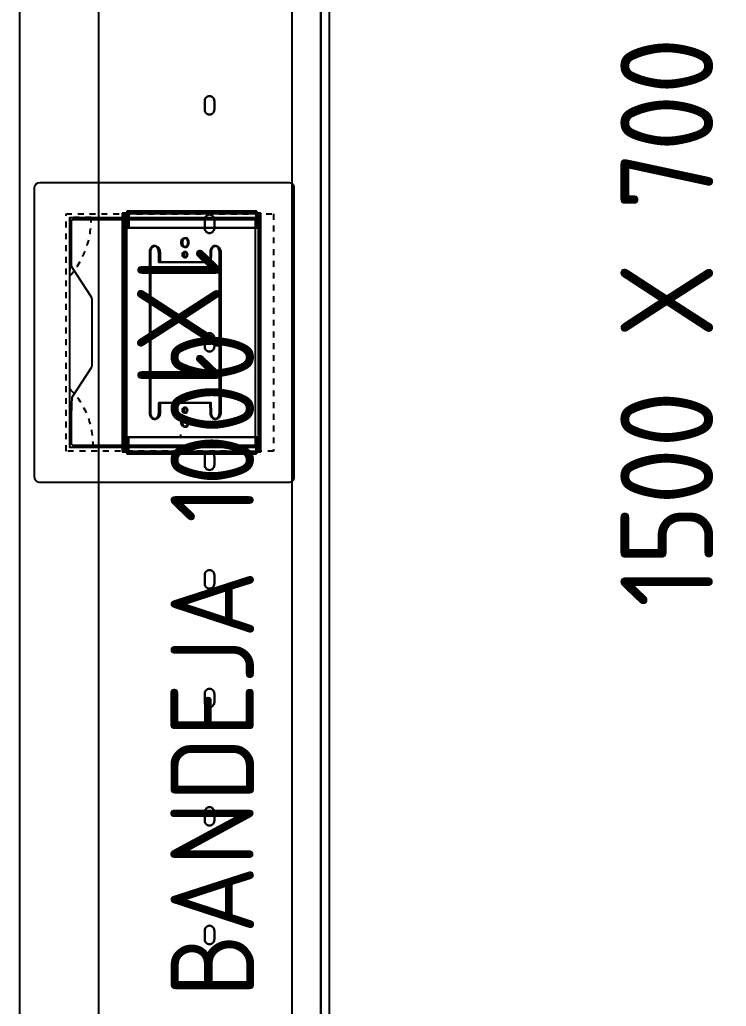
# Model space of a CAD drawing. Header units: millimetres. Extents: x 151130 to 215929, y 2134 to 34533.
# Drawn here: x 163180 to 163561, y 21170 to 21702 of the extents above; entities that cross this region are included whole.
import ezdxf

# ---------------------------------------------------------------- set-up
doc = ezdxf.new("R2010")
doc.units = ezdxf.units.MM
doc.linetypes.add('Dashed', pattern=[21.166667, 10.583333, -10.583333])
for name, color, linetype in [('caja doble', 7, 'Continuous'), ('MUEBLES', 8, 'Continuous'), ('OH CUBIERTA', 3, 'Continuous'), ('OH TEXTO', 1, 'Continuous'), ('OH!-Furniture', 7, 'Continuous'), ('tapa caja elect doble', 7, 'Continuous')]:
    doc.layers.add(name, color=color, linetype=linetype)
doc.styles.get("Standard").update_dxf_attribs({"font": 'isocp2.shx'})

# ---------------------------------------------------------------- blocks, each defined once
blk = doc.blocks.new('CUR25.15070')
at = {"layer": 'OH CUBIERTA'}
blk.add_lwpolyline([(0, 0), (0, 700), (1500, 700), (1500, 0)], close=True, dxfattribs=at)
at = {"layer": 'OH TEXTO', "insert": (601.78, 375.84), "char_height": 50, "attachment_point": 1}
blk.add_mtext_dynamic_manual_height_columns('1500 X 700', width=453.8263, gutter_width=12.5, heights=[0], dxfattribs=at)
blk = doc.blocks.new('1000')
at = {"color": 2, "flags": 128}
for points in [[(181.2, 425.64), (180.64, 425.69), (180.08, 425.88), (179.61, 426.21), (179.18, 426.63), (178.86, 427.1), (178.67, 427.66), (178.62, 428.22), (178.67, 428.79), (178.86, 429.35), (179.18, 429.82), (179.61, 430.24), (180.08, 430.57), (180.64, 430.76), (181.2, 430.81), (180.64, 430.76), (180.08, 430.57), (179.61, 430.24), (179.18, 429.82), (178.86, 429.35), (178.67, 428.79), (178.62, 428.22), (178.67, 427.66), (178.86, 427.1), (179.18, 426.63), (179.61, 426.21), (180.08, 425.88), (180.64, 425.69)], [(186.04, 430.81), (186.6, 430.76), (187.17, 430.57), (187.64, 430.24), (188.06, 429.82), (188.39, 429.35), (188.58, 428.79), (188.62, 428.22), (188.58, 427.66), (188.39, 427.1), (188.06, 426.63), (187.64, 426.21), (187.17, 425.88), (186.6, 425.69), (186.04, 425.64), (186.6, 425.69), (187.17, 425.88), (187.64, 426.21), (188.06, 426.63), (188.39, 427.1), (188.58, 427.66), (188.62, 428.22), (188.58, 428.79), (188.39, 429.35), (188.06, 429.82), (187.64, 430.24), (187.17, 430.57), (186.6, 430.76)], [(245.17, 425.64), (244.61, 425.69), (244.04, 425.88), (243.57, 426.21), (243.15, 426.63), (242.82, 427.1), (242.63, 427.66), (242.59, 428.22), (242.63, 428.79), (242.82, 429.35), (243.15, 429.82), (243.57, 430.24), (244.04, 430.57), (244.61, 430.76), (245.17, 430.81), (244.61, 430.76), (244.04, 430.57), (243.57, 430.24), (243.15, 429.82), (242.82, 429.35), (242.63, 428.79), (242.59, 428.22), (242.63, 427.66), (242.82, 427.1), (243.15, 426.63), (243.57, 426.21), (244.04, 425.88), (244.61, 425.69)], [(249.96, 430.81), (250.52, 430.76), (251.09, 430.57), (251.56, 430.24), (251.98, 429.82), (252.31, 429.35), (252.5, 428.79), (252.54, 428.22), (252.5, 427.66), (252.31, 427.1), (251.98, 426.63), (251.56, 426.21), (251.09, 425.88), (250.52, 425.69), (249.96, 425.64), (250.52, 425.69), (251.09, 425.88), (251.56, 426.21), (251.98, 426.63), (252.31, 427.1), (252.5, 427.66), (252.54, 428.22), (252.5, 428.79), (252.31, 429.35), (251.98, 429.82), (251.56, 430.24), (251.09, 430.57), (250.52, 430.76)], [(309.13, 425.64), (308.57, 425.69), (308.01, 425.88), (307.54, 426.21), (307.11, 426.63), (306.79, 427.1), (306.6, 427.66), (306.55, 428.22), (306.6, 428.79), (306.79, 429.35), (307.11, 429.82), (307.54, 430.24), (308.01, 430.57), (308.57, 430.76), (309.13, 430.81), (308.57, 430.76), (308.01, 430.57), (307.54, 430.24), (307.11, 429.82), (306.79, 429.35), (306.6, 428.79), (306.55, 428.22), (306.6, 427.66), (306.79, 427.1), (307.11, 426.63), (307.54, 426.21), (308.01, 425.88), (308.57, 425.69)], [(313.92, 430.81), (314.49, 430.76), (315.05, 430.57), (315.52, 430.24), (315.94, 429.82), (316.27, 429.35), (316.46, 428.79), (316.51, 428.22), (316.46, 427.66), (316.27, 427.1), (315.94, 426.63), (315.52, 426.21), (315.05, 425.88), (314.49, 425.69), (313.92, 425.64), (314.49, 425.69), (315.05, 425.88), (315.52, 426.21), (315.94, 426.63), (316.27, 427.1), (316.46, 427.66), (316.51, 428.22), (316.46, 428.79), (316.27, 429.35), (315.94, 429.82), (315.52, 430.24), (315.05, 430.57), (314.49, 430.76)], [(373.1, 425.64), (372.53, 425.69), (371.97, 425.88), (371.5, 426.21), (371.08, 426.63), (370.75, 427.1), (370.56, 427.66), (370.52, 428.22), (370.56, 428.79), (370.75, 429.35), (371.08, 429.82), (371.5, 430.24), (371.97, 430.57), (372.53, 430.76), (373.1, 430.81), (372.53, 430.76), (371.97, 430.57), (371.5, 430.24), (371.08, 429.82), (370.75, 429.35), (370.56, 428.79), (370.52, 428.22), (370.56, 427.66), (370.75, 427.1), (371.08, 426.63), (371.5, 426.21), (371.97, 425.88), (372.53, 425.69)], [(377.89, 430.81), (378.45, 430.76), (379.02, 430.57), (379.49, 430.24), (379.91, 429.82), (380.24, 429.35), (380.42, 428.79), (380.47, 428.22), (380.42, 427.66), (380.24, 427.1), (379.91, 426.63), (379.49, 426.21), (379.02, 425.88), (378.45, 425.69), (377.89, 425.64), (378.45, 425.69), (379.02, 425.88), (379.49, 426.21), (379.91, 426.63), (380.24, 427.1), (380.42, 427.66), (380.47, 428.22), (380.42, 428.79), (380.24, 429.35), (379.91, 429.82), (379.49, 430.24), (379.02, 430.57), (378.45, 430.76)], [(437.06, 425.64), (436.5, 425.69), (435.94, 425.88), (435.47, 426.21), (435.04, 426.63), (434.72, 427.1), (434.53, 427.66), (434.48, 428.22), (434.53, 428.79), (434.72, 429.35), (435.04, 429.82), (435.47, 430.24), (435.94, 430.57), (436.5, 430.76), (437.06, 430.81), (436.5, 430.76), (435.94, 430.57), (435.47, 430.24), (435.04, 429.82), (434.72, 429.35), (434.53, 428.79), (434.48, 428.22), (434.53, 427.66), (434.72, 427.1), (435.04, 426.63), (435.47, 426.21), (435.94, 425.88), (436.5, 425.69)], [(441.85, 430.81), (442.42, 430.76), (442.98, 430.57), (443.45, 430.24), (443.87, 429.82), (444.2, 429.35), (444.39, 428.79), (444.44, 428.22), (444.39, 427.66), (444.2, 427.1), (443.87, 426.63), (443.45, 426.21), (442.98, 425.88), (442.42, 425.69), (441.85, 425.64), (442.42, 425.69), (442.98, 425.88), (443.45, 426.21), (443.87, 426.63), (444.2, 427.1), (444.39, 427.66), (444.44, 428.22), (444.39, 428.79), (444.2, 429.35), (443.87, 429.82), (443.45, 430.24), (442.98, 430.57), (442.42, 430.76)], [(500.98, 425.64), (500.42, 425.69), (499.85, 425.88), (499.38, 426.21), (498.96, 426.63), (498.63, 427.1), (498.45, 427.66), (498.4, 428.22), (498.45, 428.79), (498.63, 429.35), (498.96, 429.82), (499.38, 430.24), (499.85, 430.57), (500.42, 430.76), (500.98, 430.81), (500.42, 430.76), (499.85, 430.57), (499.38, 430.24), (498.96, 429.82), (498.63, 429.35), (498.45, 428.79), (498.4, 428.22), (498.45, 427.66), (498.63, 427.1), (498.96, 426.63), (499.38, 426.21), (499.85, 425.88), (500.42, 425.69)], [(505.82, 430.81), (506.38, 430.76), (506.95, 430.57), (507.42, 430.24), (507.84, 429.82), (508.17, 429.35), (508.35, 428.79), (508.4, 428.22), (508.35, 427.66), (508.17, 427.1), (507.84, 426.63), (507.42, 426.21), (506.95, 425.88), (506.38, 425.69), (505.82, 425.64), (506.38, 425.69), (506.95, 425.88), (507.42, 426.21), (507.84, 426.63), (508.17, 427.1), (508.35, 427.66), (508.4, 428.22), (508.35, 428.79), (508.17, 429.35), (507.84, 429.82), (507.42, 430.24), (506.95, 430.57), (506.38, 430.76)], [(564.95, 425.64), (564.38, 425.69), (563.82, 425.88), (563.35, 426.21), (562.93, 426.63), (562.6, 427.1), (562.41, 427.66), (562.36, 428.22), (562.41, 428.79), (562.6, 429.35), (562.93, 429.82), (563.35, 430.24), (563.82, 430.57), (564.38, 430.76), (564.95, 430.81), (564.38, 430.76), (563.82, 430.57), (563.35, 430.24), (562.93, 429.82), (562.6, 429.35), (562.41, 428.79), (562.36, 428.22), (562.41, 427.66), (562.6, 427.1), (562.93, 426.63), (563.35, 426.21), (563.82, 425.88), (564.38, 425.69)], [(569.74, 430.81), (570.3, 430.76), (570.86, 430.57), (571.33, 430.24), (571.76, 429.82), (572.08, 429.35), (572.27, 428.79), (572.32, 428.22), (572.27, 427.66), (572.08, 427.1), (571.76, 426.63), (571.33, 426.21), (570.86, 425.88), (570.3, 425.69), (569.74, 425.64), (570.3, 425.69), (570.86, 425.88), (571.33, 426.21), (571.76, 426.63), (572.08, 427.1), (572.27, 427.66), (572.32, 428.22), (572.27, 428.79), (572.08, 429.35), (571.76, 429.82), (571.33, 430.24), (570.86, 430.57), (570.3, 430.76)], [(628.91, 425.64), (628.35, 425.69), (627.78, 425.88), (627.31, 426.21), (626.89, 426.63), (626.56, 427.1), (626.38, 427.66), (626.33, 428.22), (626.38, 428.79), (626.56, 429.35), (626.89, 429.82), (627.31, 430.24), (627.78, 430.57), (628.35, 430.76), (628.91, 430.81), (628.35, 430.76), (627.78, 430.57), (627.31, 430.24), (626.89, 429.82), (626.56, 429.35), (626.38, 428.79), (626.33, 428.22), (626.38, 427.66), (626.56, 427.1), (626.89, 426.63), (627.31, 426.21), (627.78, 425.88), (628.35, 425.69)], [(633.7, 430.81), (634.26, 430.76), (634.83, 430.57), (635.3, 430.24), (635.72, 429.82), (636.05, 429.35), (636.24, 428.79), (636.28, 428.22), (636.24, 427.66), (636.05, 427.1), (635.72, 426.63), (635.3, 426.21), (634.83, 425.88), (634.26, 425.69), (633.7, 425.64), (634.26, 425.69), (634.83, 425.88), (635.3, 426.21), (635.72, 426.63), (636.05, 427.1), (636.24, 427.66), (636.28, 428.22), (636.24, 428.79), (636.05, 429.35), (635.72, 429.82), (635.3, 430.24), (634.83, 430.57), (634.26, 430.76)], [(186.04, 425.59), (181.2, 425.59)], [(249.96, 425.59), (245.17, 425.59)], [(313.92, 425.59), (309.13, 425.59)], [(377.89, 425.59), (373.1, 425.59)], [(441.85, 425.59), (437.06, 425.59)], [(505.82, 425.59), (500.98, 425.59)], [(569.74, 425.59), (564.95, 425.59)], [(633.7, 425.59), (628.91, 425.59)]]:
    blk.add_lwpolyline(points, close=True, dxfattribs=at)
for points in [[(181.2, 430.81), (186.04, 430.81)], [(186.04, 430.81), (181.2, 430.81)], [(245.17, 430.81), (249.96, 430.81)], [(249.96, 430.81), (245.17, 430.81)], [(309.13, 430.81), (313.92, 430.81)], [(313.92, 430.81), (309.13, 430.81)], [(373.1, 430.81), (377.89, 430.81)], [(377.89, 430.81), (373.1, 430.81)], [(437.06, 430.81), (441.85, 430.81)], [(441.85, 430.81), (437.06, 430.81)], [(500.98, 430.81), (505.82, 430.81)], [(505.82, 430.81), (500.98, 430.81)], [(564.95, 430.81), (569.74, 430.81)], [(569.74, 430.81), (564.95, 430.81)], [(628.91, 430.81), (633.7, 430.81)], [(633.7, 430.81), (628.91, 430.81)]]:
    blk.add_lwpolyline(points, dxfattribs=at)
at = {"flags": 128}
blk.add_lwpolyline([(998.05, 368.2), (8.75, 368.2), (8.89, 368.2), (9.41, 368.2), (10.21, 368.2), (11.24, 368.2), (12.46, 368.2), (13.73, 368.2), (40.22, 368.2), (40.41, 368.2), (40.88, 368.2), (41.67, 368.2), (42.61, 368.2), (43.69, 368.2), (44.82, 368.2), (45.76, 368.2), (46.56, 368.2), (47.03, 368.2), (47.22, 368.2), (959.58, 368.2)], dxfattribs=at)
at = {"layer": 'OH!-Furniture', "color": 2}
blk.add_lwpolyline([(8.75, 368.2), (1008.75, 368.2), (1008.75, 488.2), (8.75, 488.2)], close=True, dxfattribs=at)
at = {"layer": 'OH!-Furniture', "insert": (149.98, 449.25), "char_height": 45, "attachment_point": 1}
blk.add_mtext_dynamic_manual_height_columns('{\\C1;BANDEJA 1000}', width=627.7096, gutter_width=12.5, heights=[0], dxfattribs=at)
blk = doc.blocks.new('MODULO 1X1')
at = {"color": 3}
blk.add_lwpolyline([(2103.32, 883.74, -0.414214), (2106.32, 880.74), (2106.32, 746.74, -0.414214), (2103.32, 743.74), (1947.32, 743.74, -0.41421), (1944.32, 746.74), (1944.32, 880.74, -0.414217), (1947.32, 883.74)], format="xyb", close=True, dxfattribs=at)
at = {"color": 8, "linetype": 'Dashed', "ltscale": 0.3}
blk.add_lwpolyline([(1961.32, 872.74), (2089.32, 872.74), (2089.32, 760.74), (1961.32, 760.74)], close=True, dxfattribs=at)
at = {"color": 3}
blk.add_lwpolyline([(1963.32, 865.74), (2087.32, 865.74), (2087.32, 762.74), (1963.32, 762.74)], close=True, dxfattribs=at)
at = {"color": 1}
blk.add_lwpolyline([(2086.32, 862.74), (2086.32, 862.74), (2086.32, 764.74, -0.414218), (2085.32, 763.74), (2070.91, 763.74, -0.015464), (2060.32, 764.06), (2044.31, 774.42, 0.144571), (2043.23, 774.74), (2043.23, 774.74), (2007.41, 774.74, 0.144571), (2006.32, 774.42), (1990.31, 764.06, -0.144571), (1989.23, 763.74), (1965.32, 763.74, -0.414218), (1964.32, 764.74), (1964.32, 862.74)], format="xyb", close=True, dxfattribs=at)
at = {"color": 8, "linetype": 'Dashed', "ltscale": 0.3}
for points in [[(1963.32, 774.24), (1963.32, 762.74), (1994.82, 762.74, 0.192157)], [(2087.32, 775.24), (2087.32, 762.74), (2055.82, 762.74, -0.216272)]]:
    blk.add_lwpolyline(points, format="xyb", close=True, dxfattribs=at)
at = {"layer": 'caja doble', "color": 8, "flags": 128}
for points in [[(2089.74, 792.52), (2089.74, 792.84), (2089.74, 793.14), (2089.74, 793.4), (1960.89, 793.4), (1960.89, 865.38), (1960.89, 865.57), (1960.89, 865.7), (1960.89, 865.74), (2089.74, 865.74)], [(1960.89, 865.7), (1960.89, 865.57), (1960.89, 865.38)], [(2089.74, 865.38), (1960.89, 865.38), (1960.89, 793.4), (1960.89, 793.14), (1960.89, 792.84), (1960.89, 792.52), (2089.74, 792.52)], [(2089.74, 864.74), (1960.89, 864.74)], [(1960.89, 792.7), (2089.74, 792.7), (2089.74, 864.67), (1960.89, 864.67), (2089.74, 864.67), (2089.74, 864.73)], [(1960.89, 792.7), (1960.89, 864.67)]]:
    blk.add_lwpolyline(points, dxfattribs=at)
for points in [[(2089.74, 865.64), (1960.89, 865.64)], [(2089.74, 792.52), (1960.89, 792.52), (1960.89, 792.84), (1960.89, 793.14), (1960.89, 793.4), (2089.74, 793.4), (2089.74, 865.38), (1960.89, 865.38), (2089.74, 865.38), (2089.74, 793.4), (2089.74, 793.14), (2089.74, 792.84)], [(1960.89, 864.67), (1960.89, 864.73)], [(1960.89, 864.72), (2089.74, 864.72)], [(1960.89, 792.7), (1960.89, 864.67), (2089.74, 864.67), (2089.74, 792.7)], [(2089.74, 865.38), (2089.74, 865.57), (2089.74, 865.7), (2089.74, 865.74), (2089.74, 865.7), (2089.74, 865.57), (2089.74, 865.38)], [(1982.1, 806.4), (1981.6, 806.43), (1981.11, 806.52), (1980.64, 806.64), (1980.2, 806.82), (1979.8, 807.03), (1979.44, 807.28), (1979.16, 807.57), (1978.92, 807.88), (1978.74, 808.22), (1978.63, 808.57), (1978.59, 808.92), (1978.63, 809.27), (1978.74, 809.62), (1978.92, 809.95), (1979.16, 810.28), (1979.44, 810.55), (1979.8, 810.82), (1980.2, 811.03), (1980.64, 811.2), (1981.11, 811.33), (1981.6, 811.42), (1982.1, 811.45), (1987.35, 811.52), (1987.35, 839.1), (1982.1, 839.18), (1981.6, 839.21), (1981.11, 839.3), (1980.64, 839.41), (1980.2, 839.59), (1979.8, 839.81), (1979.44, 840.06), (1979.16, 840.35), (1978.92, 840.66), (1978.74, 841), (1978.63, 841.34), (1978.59, 841.7), (1978.63, 842.06), (1978.74, 842.41), (1978.92, 842.74), (1979.16, 843.06), (1979.44, 843.34), (1979.8, 843.59), (1980.2, 843.81), (1980.64, 843.98), (1981.11, 844.11), (1981.6, 844.19), (1982.1, 844.23), (2068.53, 844.23), (2069.03, 844.19), (2069.52, 844.11), (2069.99, 843.98), (2070.43, 843.81), (2070.83, 843.59), (2071.18, 843.34), (2071.48, 843.06), (2071.72, 842.74), (2071.9, 842.41), (2071.99, 842.06), (2072.03, 841.7), (2071.99, 841.34), (2071.9, 841), (2071.72, 840.66), (2071.48, 840.35), (2071.18, 840.06), (2070.83, 839.81), (2070.43, 839.59), (2069.99, 839.41), (2069.52, 839.3), (2069.03, 839.21), (2068.53, 839.18), (2063.28, 839.1), (2063.28, 811.52), (2068.53, 811.52), (2069.03, 811.49), (2069.52, 811.4), (2069.99, 811.27), (2070.43, 811.09), (2070.83, 810.86), (2071.19, 810.61), (2071.48, 810.33), (2071.72, 810), (2071.9, 809.67), (2071.99, 809.32), (2072.03, 808.96), (2071.99, 808.6), (2071.9, 808.25), (2071.72, 807.92), (2071.48, 807.61), (2071.19, 807.31), (2070.83, 807.06), (2070.43, 806.84), (2069.99, 806.66), (2069.52, 806.52), (2069.03, 806.43), (2068.53, 806.4)], [(2068.53, 806.4), (1982.1, 806.4), (1981.6, 806.43), (1981.11, 806.52), (1980.64, 806.64), (1980.2, 806.82), (1979.8, 807.03), (1979.44, 807.28), (1979.16, 807.57), (1978.92, 807.88), (1978.74, 808.22), (1978.63, 808.57), (1978.59, 808.92), (1978.63, 809.27), (1978.74, 809.62), (1978.92, 809.95), (1979.16, 810.28), (1979.44, 810.55), (1979.8, 810.82), (1980.2, 811.03), (1980.64, 811.2), (1981.11, 811.33), (1981.6, 811.42), (1982.1, 811.45), (1987.35, 811.52), (1987.35, 839.1), (1982.1, 839.18), (1981.6, 839.21), (1981.11, 839.3), (1980.64, 839.41), (1980.2, 839.59), (1979.8, 839.81), (1979.44, 840.06), (1979.16, 840.35), (1978.92, 840.66), (1978.74, 841), (1978.63, 841.34), (1978.59, 841.7), (1978.63, 842.06), (1978.74, 842.41), (1978.92, 842.74), (1979.16, 843.06), (1979.44, 843.34), (1979.8, 843.59), (1980.2, 843.81), (1980.64, 843.98), (1981.11, 844.11), (1981.6, 844.19), (1982.1, 844.23), (2068.53, 844.23), (2069.03, 844.19), (2069.52, 844.11), (2069.99, 843.98), (2070.43, 843.81), (2070.83, 843.59), (2071.18, 843.34), (2071.48, 843.06), (2071.72, 842.74), (2071.9, 842.41), (2071.99, 842.06), (2072.03, 841.7), (2071.99, 841.34), (2071.9, 841), (2071.72, 840.66), (2071.48, 840.35), (2071.18, 840.06), (2070.83, 839.81), (2070.43, 839.59), (2069.99, 839.41), (2069.52, 839.3), (2069.03, 839.21), (2068.53, 839.18), (2063.28, 839.1), (2063.28, 811.52), (2068.53, 811.52), (2069.03, 811.49), (2069.52, 811.4), (2069.99, 811.27), (2070.43, 811.09), (2070.83, 810.86), (2071.19, 810.61), (2071.48, 810.33), (2071.72, 810), (2071.9, 809.67), (2071.99, 809.32), (2072.03, 808.96), (2071.99, 808.6), (2071.9, 808.25), (2071.72, 807.92), (2071.48, 807.61), (2071.19, 807.31), (2070.83, 807.06), (2070.43, 806.84), (2069.99, 806.66), (2069.52, 806.52), (2069.03, 806.43)], [(2068.53, 838.47), (2069.03, 838.5), (2069.52, 838.59), (2069.99, 838.71), (2070.43, 838.89), (2070.83, 839.1), (2071.18, 839.35), (2071.48, 839.64), (2071.72, 839.95), (2071.9, 840.29), (2071.99, 840.64), (2072.03, 841), (2071.99, 841.35), (2071.9, 841.7), (2071.72, 842.03), (2071.48, 842.35), (2071.18, 842.64), (2070.83, 842.89), (2070.43, 843.1), (2069.99, 843.27), (2069.52, 843.4), (2069.03, 843.49), (2068.53, 843.52), (1982.1, 843.52), (1981.6, 843.49), (1981.11, 843.4), (1980.64, 843.27), (1980.2, 843.1), (1979.8, 842.89), (1979.44, 842.64), (1979.16, 842.35), (1978.92, 842.03), (1978.74, 841.7), (1978.63, 841.35), (1978.59, 841), (1978.63, 840.64), (1978.74, 840.29), (1978.92, 839.95), (1979.16, 839.64), (1979.44, 839.35), (1979.8, 839.1), (1980.2, 838.89), (1980.64, 838.71), (1981.11, 838.59), (1981.6, 838.5), (1982.1, 838.47), (1987.35, 838.4), (1987.35, 810.82), (1982.1, 810.75), (1981.6, 810.71), (1981.11, 810.63), (1980.64, 810.49), (1980.2, 810.33), (1979.8, 810.11), (1979.44, 809.85), (1979.16, 809.56), (1978.92, 809.25), (1978.74, 808.91), (1978.63, 808.57), (1978.59, 808.22), (1978.63, 807.86), (1978.74, 807.51), (1978.92, 807.18), (1979.16, 806.86), (1979.44, 806.58), (1979.8, 806.33), (1980.2, 806.11), (1980.64, 805.93), (1981.11, 805.8), (1981.6, 805.73), (1982.1, 805.69), (2068.53, 805.69), (2069.03, 805.73), (2069.52, 805.81), (2069.99, 805.95), (2070.43, 806.13), (2070.83, 806.35), (2071.19, 806.6), (2071.48, 806.9), (2071.72, 807.21), (2071.9, 807.55), (2071.99, 807.89), (2072.03, 808.25), (2071.99, 808.61), (2071.9, 808.96), (2071.72, 809.3), (2071.48, 809.62), (2071.19, 809.91), (2070.83, 810.16), (2070.43, 810.39), (2069.99, 810.57), (2069.52, 810.7), (2069.03, 810.78), (2068.53, 810.82), (2063.28, 810.82), (2063.28, 838.4)], [(2068.53, 810.82), (2063.28, 810.82), (2063.28, 838.4), (2068.53, 838.47), (2069.03, 838.5), (2069.52, 838.59), (2069.99, 838.71), (2070.43, 838.89), (2070.83, 839.1), (2071.18, 839.35), (2071.48, 839.64), (2071.72, 839.95), (2071.9, 840.29), (2071.99, 840.64), (2072.03, 841), (2071.99, 841.35), (2071.9, 841.7), (2071.72, 842.03), (2071.48, 842.35), (2071.18, 842.64), (2070.83, 842.89), (2070.43, 843.1), (2069.99, 843.27), (2069.52, 843.4), (2069.03, 843.49), (2068.53, 843.52), (1982.1, 843.52), (1981.6, 843.49), (1981.11, 843.4), (1980.64, 843.27), (1980.2, 843.1), (1979.8, 842.89), (1979.44, 842.64), (1979.16, 842.35), (1978.92, 842.03), (1978.74, 841.7), (1978.63, 841.35), (1978.59, 841), (1978.63, 840.64), (1978.74, 840.29), (1978.92, 839.95), (1979.16, 839.64), (1979.44, 839.35), (1979.8, 839.1), (1980.2, 838.89), (1980.64, 838.71), (1981.11, 838.59), (1981.6, 838.5), (1982.1, 838.47), (1987.35, 838.4), (1987.35, 810.82), (1982.1, 810.75), (1981.6, 810.71), (1981.11, 810.63), (1980.64, 810.49), (1980.2, 810.33), (1979.8, 810.11), (1979.44, 809.85), (1979.16, 809.56), (1978.92, 809.25), (1978.74, 808.91), (1978.63, 808.57), (1978.59, 808.22), (1978.63, 807.86), (1978.74, 807.51), (1978.92, 807.18), (1979.16, 806.86), (1979.44, 806.58), (1979.8, 806.33), (1980.2, 806.11), (1980.64, 805.93), (1981.11, 805.8), (1981.6, 805.73), (1982.1, 805.69), (2068.53, 805.69), (2069.03, 805.73), (2069.52, 805.81), (2069.99, 805.95), (2070.43, 806.13), (2070.83, 806.35), (2071.19, 806.6), (2071.48, 806.9), (2071.72, 807.21), (2071.9, 807.55), (2071.99, 807.89), (2072.03, 808.25), (2071.99, 808.61), (2071.9, 808.96), (2071.72, 809.3), (2071.48, 809.62), (2071.19, 809.91), (2070.83, 810.16), (2070.43, 810.39), (2069.99, 810.57), (2069.52, 810.7), (2069.03, 810.78)], [(1978.59, 841.7), (1978.59, 841)], [(1979.62, 843.47), (1979.62, 842.77)], [(1982.1, 844.23), (1982.1, 843.52)], [(2068.53, 844.23), (2068.53, 843.52)], [(2071.01, 843.47), (2071.01, 842.77)], [(2072.03, 841.7), (2072.03, 841)], [(1979.62, 839.93), (1979.62, 839.22)], [(1982.1, 839.18), (1982.1, 838.47)], [(1987.35, 839.1), (1987.35, 838.4)], [(2063.28, 839.1), (2063.28, 838.4)], [(2068.53, 839.18), (2068.53, 838.47)], [(2071.01, 839.93), (2071.01, 839.22)], [(1974.35, 825.31), (1974.39, 825.01), (1974.5, 824.71), (1974.69, 824.43), (1974.94, 824.18), (1975.24, 823.95), (1975.6, 823.79), (1975.99, 823.65), (1976.41, 823.57), (1976.84, 823.55), (1977.29, 823.57), (1977.71, 823.65), (1978.1, 823.79), (1978.46, 823.95), (1978.76, 824.18), (1979.01, 824.43), (1979.19, 824.71), (1979.31, 825.01), (1979.35, 825.31), (1979.31, 825.62), (1979.19, 825.92), (1979.01, 826.19), (1978.76, 826.45), (1978.46, 826.66), (1978.1, 826.84), (1977.71, 826.97), (1977.29, 827.06), (1976.84, 827.08), (1976.41, 827.06), (1975.99, 826.97), (1975.6, 826.84), (1975.24, 826.66), (1974.94, 826.45), (1974.69, 826.19), (1974.5, 825.92), (1974.39, 825.62), (1974.35, 825.31)], [(1979.35, 825.31), (1979.31, 825.62), (1979.19, 825.92), (1979.01, 826.19), (1978.76, 826.45), (1978.46, 826.66), (1978.1, 826.84), (1977.71, 826.97), (1977.29, 827.06), (1976.84, 827.08), (1976.41, 827.06), (1975.99, 826.97), (1975.6, 826.84), (1975.24, 826.66), (1974.94, 826.45), (1974.69, 826.19), (1974.5, 825.92), (1974.39, 825.62), (1974.35, 825.31), (1974.39, 825.01), (1974.5, 824.71), (1974.69, 824.43), (1974.94, 824.18), (1975.24, 823.95), (1975.6, 823.79), (1975.99, 823.65), (1976.41, 823.57), (1976.84, 823.55), (1977.29, 823.57), (1977.71, 823.65), (1978.1, 823.79), (1978.46, 823.95), (1978.76, 824.18), (1979.01, 824.43), (1979.19, 824.71), (1979.31, 825.01), (1979.35, 825.31)], [(1974.35, 824.6), (1974.39, 824.91), (1974.5, 825.21), (1974.69, 825.49), (1974.94, 825.74), (1975.24, 825.95), (1975.6, 826.13), (1975.99, 826.27), (1976.41, 826.35), (1976.84, 826.37), (1977.29, 826.35), (1977.71, 826.27), (1978.1, 826.13), (1978.46, 825.95), (1978.76, 825.74), (1979.01, 825.49), (1979.19, 825.21), (1979.31, 824.91), (1979.35, 824.6), (1979.31, 824.3), (1979.19, 824), (1979.01, 823.73), (1978.76, 823.46), (1978.46, 823.25), (1978.1, 823.08), (1977.71, 822.95), (1977.29, 822.86), (1976.84, 822.84), (1976.41, 822.86), (1975.99, 822.95), (1975.6, 823.08), (1975.24, 823.25), (1974.94, 823.46), (1974.69, 823.73), (1974.5, 824), (1974.39, 824.3), (1974.35, 824.6)], [(1979.35, 824.6), (1979.31, 824.3), (1979.19, 824), (1979.01, 823.73), (1978.76, 823.46), (1978.46, 823.25), (1978.1, 823.08), (1977.71, 822.95), (1977.29, 822.86), (1976.84, 822.84), (1976.41, 822.86), (1975.99, 822.95), (1975.6, 823.08), (1975.24, 823.25), (1974.94, 823.46), (1974.69, 823.73), (1974.5, 824), (1974.39, 824.3), (1974.35, 824.6), (1974.39, 824.91), (1974.5, 825.21), (1974.69, 825.49), (1974.94, 825.74), (1975.24, 825.95), (1975.6, 826.13), (1975.99, 826.27), (1976.41, 826.35), (1976.84, 826.37), (1977.29, 826.35), (1977.71, 826.27), (1978.1, 826.13), (1978.46, 825.95), (1978.76, 825.74), (1979.01, 825.49), (1979.19, 825.21), (1979.31, 824.91), (1979.35, 824.6)], [(1974.35, 825.31), (1974.35, 824.6)], [(1976.84, 827.08), (1976.84, 826.37)], [(1979.35, 825.31), (1979.35, 824.6)], [(1981.85, 825.31), (1981.89, 825.08), (1981.99, 824.85), (1982.17, 824.65), (1982.41, 824.48), (1982.7, 824.36), (1983.01, 824.28), (1983.35, 824.25), (1983.68, 824.28), (1983.99, 824.36), (1984.28, 824.48), (1984.52, 824.65), (1984.7, 824.85), (1984.81, 825.08), (1984.84, 825.31), (1984.81, 825.55), (1984.7, 825.77), (1984.52, 825.98), (1984.28, 826.15), (1983.99, 826.27), (1983.68, 826.35), (1983.35, 826.37), (1983.01, 826.35), (1982.7, 826.27), (1982.41, 826.15), (1982.17, 825.98), (1981.99, 825.77), (1981.89, 825.55), (1981.85, 825.31)], [(1984.84, 825.31), (1984.81, 825.55), (1984.7, 825.77), (1984.52, 825.98), (1984.28, 826.15), (1983.99, 826.27), (1983.68, 826.35), (1983.35, 826.37), (1983.01, 826.35), (1982.7, 826.27), (1982.41, 826.15), (1982.17, 825.98), (1981.99, 825.77), (1981.89, 825.55), (1981.85, 825.31), (1981.89, 825.08), (1981.99, 824.85), (1982.17, 824.65), (1982.41, 824.48), (1982.7, 824.36), (1983.01, 824.28), (1983.35, 824.25), (1983.68, 824.28), (1983.99, 824.36), (1984.28, 824.48), (1984.52, 824.65), (1984.7, 824.85), (1984.81, 825.08), (1984.84, 825.31)], [(1981.85, 824.6), (1981.89, 824.84), (1981.99, 825.07), (1982.17, 825.27), (1982.41, 825.44), (1982.7, 825.56), (1983.01, 825.64), (1983.35, 825.67), (1983.68, 825.64), (1983.99, 825.56), (1984.28, 825.44), (1984.52, 825.27), (1984.7, 825.07), (1984.81, 824.84), (1984.84, 824.6), (1984.81, 824.37), (1984.7, 824.15), (1984.52, 823.94), (1984.28, 823.77), (1983.99, 823.65), (1983.68, 823.57), (1983.35, 823.55), (1983.01, 823.57), (1982.7, 823.65), (1982.41, 823.77), (1982.17, 823.94), (1981.99, 824.15), (1981.89, 824.37), (1981.85, 824.6)], [(1984.84, 824.6), (1984.81, 824.37), (1984.7, 824.15), (1984.52, 823.94), (1984.28, 823.77), (1983.99, 823.65), (1983.68, 823.57), (1983.35, 823.55), (1983.01, 823.57), (1982.7, 823.65), (1982.41, 823.77), (1982.17, 823.94), (1981.99, 824.15), (1981.89, 824.37), (1981.85, 824.6), (1981.89, 824.84), (1981.99, 825.07), (1982.17, 825.27), (1982.41, 825.44), (1982.7, 825.56), (1983.01, 825.64), (1983.35, 825.67), (1983.68, 825.64), (1983.99, 825.56), (1984.28, 825.44), (1984.52, 825.27), (1984.7, 825.07), (1984.81, 824.84), (1984.84, 824.6)], [(1981.85, 825.31), (1981.85, 824.6)], [(1983.35, 826.37), (1983.35, 825.67)], [(1984.84, 825.31), (1984.84, 824.6)], [(2065.79, 825.31), (2065.82, 825.08), (2065.93, 824.85), (2066.11, 824.65), (2066.35, 824.48), (2066.64, 824.36), (2066.95, 824.28), (2067.28, 824.25), (2067.62, 824.28), (2067.93, 824.36), (2068.22, 824.48), (2068.46, 824.65), (2068.64, 824.85), (2068.75, 825.08), (2068.78, 825.31), (2068.75, 825.55), (2068.64, 825.77), (2068.46, 825.98), (2068.22, 826.15), (2067.93, 826.27), (2067.62, 826.35), (2067.28, 826.37), (2066.95, 826.35), (2066.64, 826.27), (2066.35, 826.15), (2066.11, 825.98), (2065.93, 825.77), (2065.82, 825.55), (2065.79, 825.31)], [(2068.78, 825.31), (2068.75, 825.55), (2068.64, 825.77), (2068.46, 825.98), (2068.22, 826.15), (2067.93, 826.27), (2067.62, 826.35), (2067.28, 826.37), (2066.95, 826.35), (2066.64, 826.27), (2066.35, 826.15), (2066.11, 825.98), (2065.93, 825.77), (2065.82, 825.55), (2065.79, 825.31), (2065.82, 825.08), (2065.93, 824.85), (2066.11, 824.65), (2066.35, 824.48), (2066.64, 824.36), (2066.95, 824.28), (2067.28, 824.25), (2067.62, 824.28), (2067.93, 824.36), (2068.22, 824.48), (2068.46, 824.65), (2068.64, 824.85), (2068.75, 825.08), (2068.78, 825.31)], [(2065.79, 824.6), (2065.82, 824.84), (2065.93, 825.07), (2066.11, 825.27), (2066.35, 825.44), (2066.64, 825.56), (2066.95, 825.64), (2067.28, 825.67), (2067.62, 825.64), (2067.93, 825.56), (2068.22, 825.44), (2068.46, 825.27), (2068.64, 825.07), (2068.75, 824.84), (2068.78, 824.6), (2068.75, 824.37), (2068.64, 824.15), (2068.46, 823.94), (2068.22, 823.77), (2067.93, 823.65), (2067.62, 823.57), (2067.28, 823.55), (2066.95, 823.57), (2066.64, 823.65), (2066.35, 823.77), (2066.11, 823.94), (2065.93, 824.15), (2065.82, 824.37), (2065.79, 824.6)], [(2068.78, 824.6), (2068.75, 824.37), (2068.64, 824.15), (2068.46, 823.94), (2068.22, 823.77), (2067.93, 823.65), (2067.62, 823.57), (2067.28, 823.55), (2066.95, 823.57), (2066.64, 823.65), (2066.35, 823.77), (2066.11, 823.94), (2065.93, 824.15), (2065.82, 824.37), (2065.79, 824.6), (2065.82, 824.84), (2065.93, 825.07), (2066.11, 825.27), (2066.35, 825.44), (2066.64, 825.56), (2066.95, 825.64), (2067.28, 825.67), (2067.62, 825.64), (2067.93, 825.56), (2068.22, 825.44), (2068.46, 825.27), (2068.64, 825.07), (2068.75, 824.84), (2068.78, 824.6)], [(2065.79, 825.31), (2065.79, 824.6)], [(2067.28, 826.37), (2067.28, 825.67)], [(2068.78, 825.31), (2068.78, 824.6)], [(2071.28, 825.31), (2071.32, 825.01), (2071.43, 824.71), (2071.62, 824.43), (2071.87, 824.18), (2072.17, 823.95), (2072.53, 823.79), (2072.93, 823.65), (2073.34, 823.57), (2073.78, 823.55), (2074.22, 823.57), (2074.64, 823.65), (2075.03, 823.79), (2075.38, 823.95), (2075.69, 824.18), (2075.94, 824.43), (2076.12, 824.71), (2076.24, 825.01), (2076.28, 825.31), (2076.24, 825.62), (2076.12, 825.92), (2075.94, 826.19), (2075.69, 826.45), (2075.38, 826.66), (2075.03, 826.84), (2074.64, 826.97), (2074.22, 827.06), (2073.78, 827.08), (2073.34, 827.06), (2072.93, 826.97), (2072.53, 826.84), (2072.17, 826.66), (2071.87, 826.45), (2071.62, 826.19), (2071.43, 825.92), (2071.32, 825.62), (2071.28, 825.31)], [(2076.28, 825.31), (2076.24, 825.62), (2076.12, 825.92), (2075.94, 826.19), (2075.69, 826.45), (2075.38, 826.66), (2075.03, 826.84), (2074.64, 826.97), (2074.22, 827.06), (2073.78, 827.08), (2073.34, 827.06), (2072.93, 826.97), (2072.53, 826.84), (2072.17, 826.66), (2071.87, 826.45), (2071.62, 826.19), (2071.43, 825.92), (2071.32, 825.62), (2071.28, 825.31), (2071.32, 825.01), (2071.43, 824.71), (2071.62, 824.43), (2071.87, 824.18), (2072.17, 823.95), (2072.53, 823.79), (2072.93, 823.65), (2073.34, 823.57), (2073.78, 823.55), (2074.22, 823.57), (2074.64, 823.65), (2075.03, 823.79), (2075.38, 823.95), (2075.69, 824.18), (2075.94, 824.43), (2076.12, 824.71), (2076.24, 825.01), (2076.28, 825.31)], [(2071.28, 824.6), (2071.32, 824.91), (2071.43, 825.21), (2071.62, 825.49), (2071.87, 825.74), (2072.17, 825.95), (2072.53, 826.13), (2072.93, 826.27), (2073.34, 826.35), (2073.78, 826.37), (2074.22, 826.35), (2074.64, 826.27), (2075.03, 826.13), (2075.38, 825.95), (2075.69, 825.74), (2075.94, 825.49), (2076.12, 825.21), (2076.24, 824.91), (2076.28, 824.6), (2076.24, 824.3), (2076.12, 824), (2075.94, 823.73), (2075.69, 823.46), (2075.38, 823.25), (2075.03, 823.08), (2074.64, 822.95), (2074.22, 822.86), (2073.78, 822.84), (2073.34, 822.86), (2072.93, 822.95), (2072.53, 823.08), (2072.17, 823.25), (2071.87, 823.46), (2071.62, 823.73), (2071.43, 824), (2071.32, 824.3), (2071.28, 824.6)], [(2076.28, 824.6), (2076.24, 824.3), (2076.12, 824), (2075.94, 823.73), (2075.69, 823.46), (2075.38, 823.25), (2075.03, 823.08), (2074.64, 822.95), (2074.22, 822.86), (2073.78, 822.84), (2073.34, 822.86), (2072.93, 822.95), (2072.53, 823.08), (2072.17, 823.25), (2071.87, 823.46), (2071.62, 823.73), (2071.43, 824), (2071.32, 824.3), (2071.28, 824.6), (2071.32, 824.91), (2071.43, 825.21), (2071.62, 825.49), (2071.87, 825.74), (2072.17, 825.95), (2072.53, 826.13), (2072.93, 826.27), (2073.34, 826.35), (2073.78, 826.37), (2074.22, 826.35), (2074.64, 826.27), (2075.03, 826.13), (2075.38, 825.95), (2075.69, 825.74), (2075.94, 825.49), (2076.12, 825.21), (2076.24, 824.91), (2076.28, 824.6)], [(2071.28, 825.31), (2071.28, 824.6)], [(2073.78, 827.08), (2073.78, 826.37)], [(2076.28, 825.31), (2076.28, 824.6)], [(1976.84, 823.55), (1976.84, 822.84)], [(1983.35, 824.25), (1983.35, 823.55)], [(2067.28, 824.25), (2067.28, 823.55)], [(2073.78, 823.55), (2073.78, 822.84)], [(1979.62, 810.7), (1979.62, 809.99)], [(1982.1, 811.45), (1982.1, 810.75)], [(1987.35, 811.52), (1987.35, 810.82)], [(2063.28, 811.52), (2063.28, 810.82)], [(2068.53, 811.52), (2068.53, 810.82)], [(2071.01, 810.75), (2071.01, 810.04)], [(1978.59, 808.92), (1978.59, 808.22)], [(1979.62, 807.15), (1979.62, 806.45)], [(1982.1, 806.4), (1982.1, 805.69)], [(2068.53, 806.4), (2068.53, 805.69)], [(2071.01, 807.18), (2071.01, 806.47)], [(2072.03, 808.96), (2072.03, 808.25)], [(1960.89, 793.4), (2089.74, 793.4)], [(1960.89, 793.21), (2089.74, 793.21)], [(1960.89, 793), (2089.74, 793)], [(1960.89, 792.77), (2089.74, 792.77)], [(1960.89, 792.7), (2089.74, 792.7)], [(1960.89, 792.52), (1960.89, 792.7)], [(1960.89, 792.66), (2089.74, 792.66)], [(1960.89, 792.61), (2089.74, 792.61)], [(1960.89, 792.57), (2089.74, 792.57)], [(2089.74, 791.27), (2089.74, 791.31), (2089.74, 791.44), (2089.74, 791.63), (2089.74, 791.9), (2089.74, 792.19), (2089.74, 792.52), (1960.89, 792.52), (1960.89, 792.19), (1960.89, 791.9), (1960.89, 791.63), (1960.89, 791.44), (1960.89, 791.31), (1960.89, 791.27)], [(2089.74, 792.52), (2089.74, 792.19), (2089.74, 791.9), (2089.74, 791.63), (2089.74, 791.44), (2089.74, 791.31), (2089.74, 791.27), (1960.89, 791.27), (2089.74, 791.27), (2089.74, 792.27), (1960.89, 792.27), (1960.89, 791.27), (1960.89, 791.31), (1960.89, 791.44), (1960.89, 791.63), (1960.89, 791.9), (1960.89, 792.19), (1960.89, 792.52)], [(2089.74, 792.52), (2089.74, 792.4), (2089.74, 792.3), (2089.74, 792.27), (1960.89, 792.27), (1960.89, 792.3), (1960.89, 792.4), (1960.89, 792.52)], [(1960.89, 792.27), (2089.74, 792.27), (2089.74, 792.3), (2089.74, 792.4), (2089.74, 792.52), (1960.89, 792.52), (1960.89, 792.4), (1960.89, 792.3)], [(1960.89, 792.34), (2089.74, 792.34)], [(2089.74, 792.27), (2089.74, 791.27), (1960.89, 791.27), (1960.89, 792.27)], [(1960.89, 791.63), (2089.74, 791.63)], [(2089.74, 792.7), (2089.74, 792.52)]]:
    blk.add_lwpolyline(points, close=True, dxfattribs=at)
at = {"layer": 'tapa caja elect doble', "color": 8, "flags": 128}
for points in [[(1961.06, 863.96), (1960.82, 863.94), (1960.58, 863.89), (1960.36, 863.81), (1960.18, 863.7), (1960.02, 863.56), (1959.91, 863.42), (1959.84, 863.24), (1959.81, 863.07), (1959.84, 863.24), (1959.91, 863.42), (1960.02, 863.56), (1960.18, 863.7), (1960.36, 863.81), (1960.58, 863.89), (1960.82, 863.94)], [(1959.81, 863.07), (1959.81, 793.75)], [(1960.18, 863.7), (1960.18, 794.38)], [(1961.06, 863.25), (1961.06, 793.93), (1968.8, 793.93), (1968.8, 863.25), (1968.8, 863.96), (1968.8, 794.64), (1968.8, 793.93), (1961.06, 793.93), (1960.96, 793.92), (1960.88, 793.87), (1960.83, 793.82), (1960.81, 793.75), (1960.83, 793.82), (1960.88, 793.87), (1960.96, 793.92), (1961.06, 793.93)], [(1961.06, 863.25), (1960.96, 863.24), (1960.88, 863.2), (1960.83, 863.14), (1960.81, 863.07), (1960.83, 863.14), (1960.88, 863.2), (1960.96, 863.24)], [(1960.88, 863.2), (1960.88, 793.87)], [(1961.06, 863.96), (1968.8, 863.96)], [(1968.8, 794.64), (1961.06, 794.64), (1961.06, 863.96), (1961.06, 794.64)], [(1968.8, 863.25), (1961.06, 863.25)], [(1968.8, 794.64), (1968.8, 863.96), (1968.8, 863.25), (1968.8, 793.93), (1968.8, 794.64)], [(2081.84, 794.63), (2081.84, 863.96), (2081.84, 863.25), (2081.84, 793.93), (2081.84, 794.63)], [(2081.84, 794.63), (2081.84, 863.96), (2089.58, 863.96), (2089.58, 794.63)], [(2089.76, 863.2), (2089.76, 793.87)], [(2089.83, 863.07), (2089.83, 793.77), (2089.83, 863.07)], [(2090.46, 863.7), (2090.46, 794.37)], [(2090.82, 793.75), (2090.82, 863.07), (2090.82, 793.75)], [(1960.81, 802.52), (1960.81, 802.54), (1960.81, 802.62), (1960.81, 802.75), (1960.81, 802.92), (1960.81, 803.15), (1960.81, 803.42), (1960.81, 803.74), (1960.81, 804.11), (1960.81, 804.51), (1960.81, 804.96), (1960.81, 805.44), (1960.81, 805.97), (1960.81, 806.53), (1960.81, 807.11), (1960.81, 807.73), (1960.81, 808.36), (1960.81, 809.02), (1960.81, 809.7), (1960.81, 810.39), (1960.81, 811.09), (1960.81, 811.81), (1960.81, 812.52), (1960.81, 813.23), (1960.81, 813.94), (1960.81, 814.64), (1960.81, 815.33), (1960.81, 816.01), (1960.81, 816.67), (1960.81, 817.31), (1960.81, 817.92), (1960.81, 818.51), (1960.81, 819.06), (1960.81, 819.59), (1960.81, 820.07), (1960.81, 820.52), (1960.81, 820.93), (1960.81, 821.29), (1960.81, 821.61), (1960.81, 821.89), (1960.81, 822.11), (1960.81, 822.29), (1960.81, 822.41), (1960.81, 822.49), (1960.81, 822.51), (1960.81, 822.49), (1960.81, 822.41), (1960.81, 822.29), (1960.81, 822.11), (1960.81, 821.89), (1960.81, 821.61), (1960.81, 821.29), (1960.81, 820.93), (1960.81, 820.52), (1960.81, 820.07), (1960.81, 819.59), (1960.81, 819.06), (1960.81, 818.51), (1960.81, 817.92), (1960.81, 817.31), (1960.81, 816.67), (1960.81, 816.01), (1960.81, 815.33), (1960.81, 814.64), (1960.81, 813.94), (1960.81, 813.23), (1960.81, 812.52), (1960.81, 811.81), (1960.81, 811.09), (1960.81, 810.39), (1960.81, 809.7), (1960.81, 809.02), (1960.81, 808.36), (1960.81, 807.73), (1960.81, 807.11), (1960.81, 806.53), (1960.81, 805.97), (1960.81, 805.44), (1960.81, 804.96), (1960.81, 804.51), (1960.81, 804.11), (1960.81, 803.74), (1960.81, 803.42), (1960.81, 803.15), (1960.81, 802.92), (1960.81, 802.75), (1960.81, 802.62), (1960.81, 802.54), (1960.81, 802.52)], [(2089.83, 802.52), (2089.83, 802.54), (2089.83, 802.62), (2089.83, 802.75), (2089.83, 802.92), (2089.83, 803.14), (2089.83, 803.42), (2089.83, 803.74), (2089.83, 804.11), (2089.83, 804.51), (2089.83, 804.96), (2089.83, 805.44), (2089.83, 805.97), (2089.83, 806.52), (2089.83, 807.11), (2089.83, 807.73), (2089.83, 808.36), (2089.83, 809.02), (2089.83, 809.7), (2089.83, 810.39), (2089.83, 811.09), (2089.83, 811.8), (2089.83, 812.52), (2089.83, 813.23), (2089.83, 813.94), (2089.83, 814.64), (2089.83, 815.33), (2089.83, 816.01), (2089.83, 816.67), (2089.83, 817.3), (2089.83, 817.92), (2089.83, 818.51), (2089.83, 819.06), (2089.83, 819.59), (2089.83, 820.07), (2089.83, 820.52), (2089.83, 820.93), (2089.83, 821.29), (2089.83, 821.61), (2089.83, 821.89), (2089.83, 822.11), (2089.83, 822.29), (2089.83, 822.41), (2089.83, 822.49), (2089.83, 822.51), (2089.83, 822.49), (2089.83, 822.41), (2089.83, 822.29), (2089.83, 822.11), (2089.83, 821.89), (2089.83, 821.61), (2089.83, 821.29), (2089.83, 820.93), (2089.83, 820.52), (2089.83, 820.07), (2089.83, 819.59), (2089.83, 819.06), (2089.83, 818.51), (2089.83, 817.92), (2089.83, 817.3), (2089.83, 816.67), (2089.83, 816.01), (2089.83, 815.33), (2089.83, 814.64), (2089.83, 813.94), (2089.83, 813.23), (2089.83, 812.52), (2089.83, 811.8), (2089.83, 811.09), (2089.83, 810.39), (2089.83, 809.7), (2089.83, 809.02), (2089.83, 808.36), (2089.83, 807.73), (2089.83, 807.11), (2089.83, 806.52), (2089.83, 805.97), (2089.83, 805.44), (2089.83, 804.96), (2089.83, 804.51), (2089.83, 804.11), (2089.83, 803.74), (2089.83, 803.42), (2089.83, 803.14), (2089.83, 802.92), (2089.83, 802.75), (2089.83, 802.62), (2089.83, 802.54), (2089.83, 802.52)], [(2090.82, 822.51), (2090.82, 822.49), (2090.82, 822.41), (2090.82, 822.29), (2090.82, 822.11), (2090.82, 821.89), (2090.82, 821.61), (2090.82, 821.29), (2090.82, 820.93), (2090.82, 820.52), (2090.82, 820.07), (2090.82, 819.59), (2090.82, 819.06), (2090.82, 818.51), (2090.82, 817.92), (2090.82, 817.3), (2090.82, 816.67), (2090.82, 816.01), (2090.82, 815.33), (2090.82, 814.64), (2090.82, 813.94), (2090.82, 813.23), (2090.82, 812.52), (2090.82, 811.8), (2090.82, 811.09), (2090.82, 810.39), (2090.82, 809.7), (2090.82, 809.02), (2090.82, 808.36), (2090.82, 807.73), (2090.82, 807.11), (2090.82, 806.52), (2090.82, 805.97), (2090.82, 805.44), (2090.82, 804.96), (2090.82, 804.51), (2090.82, 804.11), (2090.82, 803.74), (2090.82, 803.42), (2090.82, 803.14), (2090.82, 802.92), (2090.82, 802.75), (2090.82, 802.62), (2090.82, 802.54), (2090.82, 802.52), (2090.82, 802.54), (2090.82, 802.62), (2090.82, 802.75), (2090.82, 802.92), (2090.82, 803.14), (2090.82, 803.42), (2090.82, 803.74), (2090.82, 804.11), (2090.82, 804.51), (2090.82, 804.96), (2090.82, 805.44), (2090.82, 805.97), (2090.82, 806.52), (2090.82, 807.11), (2090.82, 807.73), (2090.82, 808.36), (2090.82, 809.02), (2090.82, 809.7), (2090.82, 810.39), (2090.82, 811.09), (2090.82, 811.8), (2090.82, 812.52), (2090.82, 813.23), (2090.82, 813.94), (2090.82, 814.64), (2090.82, 815.33), (2090.82, 816.01), (2090.82, 816.67), (2090.82, 817.3), (2090.82, 817.92), (2090.82, 818.51), (2090.82, 819.06), (2090.82, 819.59), (2090.82, 820.07), (2090.82, 820.52), (2090.82, 820.93), (2090.82, 821.29), (2090.82, 821.61), (2090.82, 821.89), (2090.82, 822.11), (2090.82, 822.29), (2090.82, 822.41), (2090.82, 822.49), (2090.82, 822.51)], [(1959.81, 812.52), (1960.81, 812.52)], [(2090.82, 812.52), (2089.83, 812.52)], [(1961.06, 794.64), (1960.82, 794.62), (1960.58, 794.56), (1960.36, 794.49), (1960.18, 794.38), (1960.02, 794.24), (1959.91, 794.09), (1959.84, 793.92), (1959.81, 793.75), (1959.84, 793.92), (1959.91, 794.09), (1960.02, 794.24), (1960.18, 794.38), (1960.36, 794.49), (1960.58, 794.56), (1960.82, 794.62)], [(1960.81, 793.75), (1959.81, 793.75), (1960.81, 793.75)], [(1960.81, 793.75), (1960.81, 793.76), (1960.81, 793.77), (1960.81, 793.76)], [(1960.81, 793.75), (1960.81, 793.77)], [(2090.82, 793.75), (2090.8, 793.92), (2090.73, 794.09), (2090.62, 794.24), (2090.46, 794.37), (2090.27, 794.48), (2090.05, 794.56), (2089.82, 794.61), (2089.58, 794.63), (2089.82, 794.61), (2090.05, 794.56), (2090.27, 794.48), (2090.46, 794.37), (2090.62, 794.24), (2090.73, 794.09), (2090.8, 793.92)], [(2089.83, 793.75), (2089.83, 793.77), (2089.83, 793.76)], [(2089.83, 793.75), (2090.82, 793.75), (2089.83, 793.75), (2089.83, 793.77), (2089.83, 793.76)]]:
    blk.add_lwpolyline(points, close=True, dxfattribs=at)
for points in [[(1959.81, 863.07), (1960.81, 863.07), (1960.81, 793.77), (1960.81, 863.07)], [(2081.84, 794.63), (2081.84, 793.93), (2089.58, 793.93), (2089.58, 863.25), (2081.84, 863.25), (2081.84, 863.96), (2089.58, 863.96), (2089.82, 863.94), (2090.05, 863.89), (2090.27, 863.81), (2090.46, 863.7), (2090.62, 863.56), (2090.73, 863.41), (2090.8, 863.24), (2090.82, 863.07), (2089.83, 863.07), (2089.81, 863.14), (2089.76, 863.2), (2089.67, 863.24), (2089.58, 863.25), (2081.84, 863.25), (2081.84, 793.93), (2089.58, 793.93), (2089.67, 793.92), (2089.76, 793.87), (2089.81, 793.82), (2089.83, 793.75)], [(2090.82, 863.07), (2090.8, 863.24), (2090.73, 863.41), (2090.62, 863.56), (2090.46, 863.7), (2090.27, 863.81), (2090.05, 863.89), (2089.82, 863.94), (2089.58, 863.96), (2089.58, 794.63), (2081.84, 794.63)], [(2089.83, 863.07), (2089.81, 863.14), (2089.76, 863.2), (2089.67, 863.24), (2089.58, 863.25), (2089.58, 793.93), (2089.67, 793.92), (2089.76, 793.87), (2089.81, 793.82), (2089.83, 793.75)], [(1959.81, 802.54), (1959.81, 802.62), (1959.81, 802.75), (1959.81, 802.92), (1959.81, 803.15), (1959.81, 803.42), (1959.81, 803.74), (1959.81, 804.11), (1959.81, 804.51), (1959.81, 804.96), (1959.81, 805.44), (1959.81, 805.97), (1959.81, 806.53), (1959.81, 807.11), (1959.81, 807.73), (1959.81, 808.36), (1959.81, 809.02), (1959.81, 809.7), (1959.81, 810.39), (1959.81, 811.09), (1959.81, 811.81), (1959.81, 812.52), (1959.81, 813.23), (1959.81, 813.94), (1959.81, 814.64), (1959.81, 815.33), (1959.81, 816.01), (1959.81, 816.67), (1959.81, 817.31), (1959.81, 817.92), (1959.81, 818.51), (1959.81, 819.06), (1959.81, 819.59), (1959.81, 820.07), (1959.81, 820.52), (1959.81, 820.93), (1959.81, 821.29), (1959.81, 821.61), (1959.81, 821.89), (1959.81, 822.11), (1959.81, 822.29), (1959.81, 822.41), (1959.81, 822.49), (1959.81, 822.51), (1960.81, 822.51)], [(1959.81, 822.51), (1959.81, 822.49), (1959.81, 822.41), (1959.81, 822.29), (1959.81, 822.11), (1959.81, 821.89), (1959.81, 821.61), (1959.81, 821.29), (1959.81, 820.93), (1959.81, 820.52), (1959.81, 820.07), (1959.81, 819.59), (1959.81, 819.06), (1959.81, 818.51), (1959.81, 817.92), (1959.81, 817.31), (1959.81, 816.67), (1959.81, 816.01), (1959.81, 815.33), (1959.81, 814.64), (1959.81, 813.94), (1959.81, 813.23), (1959.81, 812.52), (1959.81, 811.81), (1959.81, 811.09), (1959.81, 810.39), (1959.81, 809.7), (1959.81, 809.02), (1959.81, 808.36), (1959.81, 807.73), (1959.81, 807.11), (1959.81, 806.53), (1959.81, 805.97), (1959.81, 805.44), (1959.81, 804.96), (1959.81, 804.51), (1959.81, 804.11), (1959.81, 803.74), (1959.81, 803.42), (1959.81, 803.15), (1959.81, 802.92), (1959.81, 802.75), (1959.81, 802.62), (1959.81, 802.54), (1959.81, 802.52), (1960.81, 802.52)], [(2080.33, 822.51), (2081.32, 822.51)], [(2089.83, 802.52), (2090.82, 802.52)]]:
    blk.add_lwpolyline(points, dxfattribs=at)
at = {"insert": (1979.24, 844.02), "char_height": 45, "attachment_point": 1}
blk.add_mtext_dynamic_manual_height_columns('{\\C1;1X1}', width=124, gutter_width=12.5, heights=[0], dxfattribs=at)
blk = doc.blocks.new('T2')
at = {"layer": 'MUEBLES'}
blk.add_lwpolyline([(55.5, -147), (1444.5, -147), (1444.5, -167), (55.5, -167)], close=True, dxfattribs=at)
at = {"layer": 'OH CUBIERTA'}
blk.add_blockref('CUR25.15070', (0, -700), dxfattribs=at)
at = {"layer": 'OH!-Furniture', "rotation": 180}
blk.add_blockref('MODULO 1X1', (2775.32, 735.74), dxfattribs=at)
at = {"layer": 'OH!-Furniture'}
blk.add_blockref('1000', (241.25, -530.63), dxfattribs=at)

msp = doc.modelspace()

# ---------------------------------------------------------------- block references
at = {"color": 5, "rotation": 90}
msp.add_blockref('T2', (163179.88, 20783.22), dxfattribs=at)

doc.saveas('drawing.dxf')
